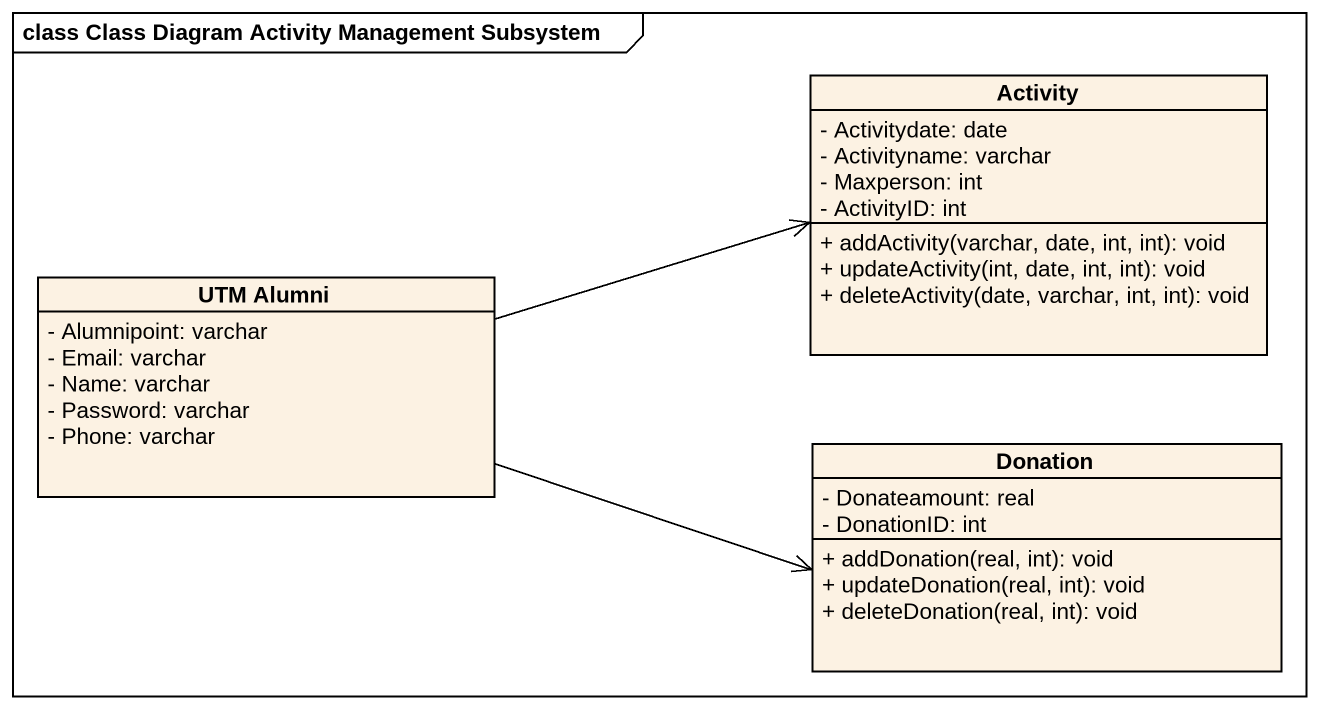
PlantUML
@startuml
mainframe class Class Diagram Activity Management Subsystem
hide circle
hide empty members
skinparam classAttributeIconSize 0
class Activity {
  - Activitydate: date
  - Activityname: varchar
  - Maxperson: int
  - ActivityID: int
  + addActivity(varchar, date, int, int): void
  + updateActivity(int, date, int, int): void
  + deleteActivity(date, varchar, int, int): void
}
class "UTM Alumni" as UTM_Alumni {
  - Alumnipoint: varchar
  - Email: varchar
  - Name: varchar
  - Password: varchar
  - Phone: varchar
}
class Donation {
  - Donateamount: real
  - DonationID: int
  + addDonation(real, int): void
  + updateDonation(real, int): void
  + deleteDonation(real, int): void
}
UTM_Alumni -right-> Activity
UTM_Alumni -right-> Donation
@enduml
